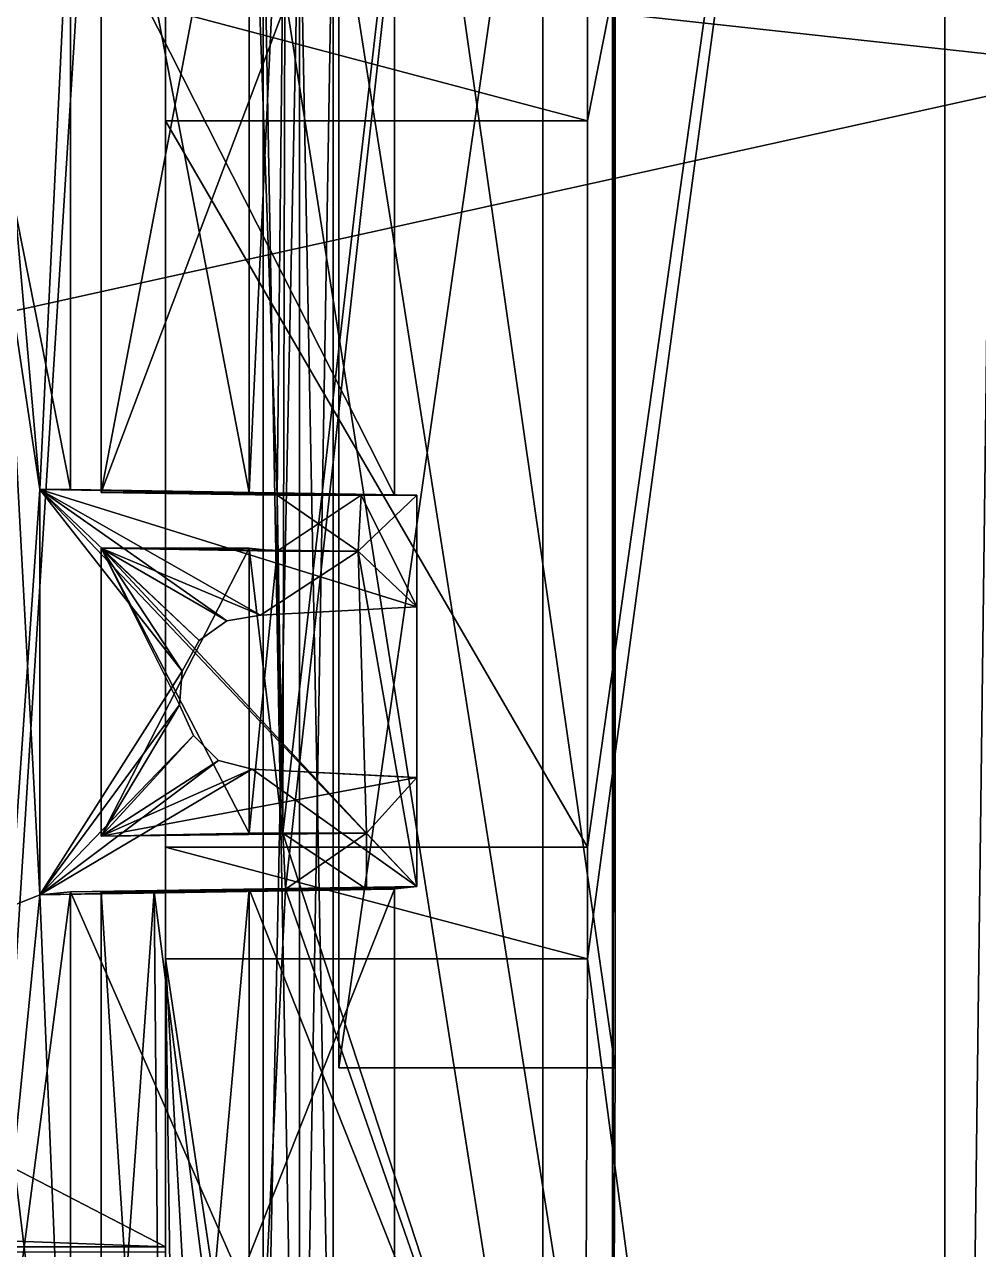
# Model space of a CAD drawing. Header units: metres. Extents: x -0.073 to 0.073, y -0.252 to 0.252.
# Drawn here: x 0.00091 to 0.02225, y 0.06912 to 0.09653 of the extents above; entities that cross this region are included whole.
import ezdxf

# ---------------------------------------------------------------- set-up
doc = ezdxf.new("R2010")
doc.units = ezdxf.units.M
for name, color, linetype in [('Object_0177', 9, 'CONTINUOUS'), ('Object_0196', 9, 'CONTINUOUS'), ('Object_0204', 9, 'CONTINUOUS'), ('Object_0205', 9, 'CONTINUOUS'), ('Object_0206', 9, 'CONTINUOUS'), ('Object_0225', 9, 'CONTINUOUS'), ('Object_0226', 9, 'CONTINUOUS'), ('Object_0227', 9, 'CONTINUOUS'), ('Object_0244', 9, 'CONTINUOUS'), ('Object_0245', 9, 'CONTINUOUS'), ('Object_0246', 9, 'CONTINUOUS'), ('Object_0257', 9, 'CONTINUOUS'), ('Object_0269', 9, 'CONTINUOUS'), ('Object_0296', 9, 'CONTINUOUS'), ('Object_0297', 9, 'CONTINUOUS'), ('Object_0298', 9, 'CONTINUOUS'), ('Object_0307', 9, 'CONTINUOUS'), ('Object_0320', 9, 'CONTINUOUS'), ('Object_0321', 9, 'CONTINUOUS'), ('Object_0322', 9, 'CONTINUOUS'), ('Object_0325', 9, 'CONTINUOUS'), ('Object_0328', 9, 'CONTINUOUS'), ('Object_0329', 9, 'CONTINUOUS'), ('Object_0330', 9, 'CONTINUOUS'), ('Object_0365', 9, 'CONTINUOUS'), ('Object_0366', 9, 'CONTINUOUS'), ('Object_0367', 9, 'CONTINUOUS'), ('Object_0369', 9, 'CONTINUOUS'), ('Object_0371', 9, 'CONTINUOUS'), ('Object_0390', 9, 'CONTINUOUS'), ('Object_0395', 9, 'CONTINUOUS'), ('Object_0413', 9, 'CONTINUOUS'), ('Object_0429', 9, 'CONTINUOUS'), ('Object_0431', 9, 'CONTINUOUS'), ('Object_0443', 9, 'CONTINUOUS'), ('Object_0444', 9, 'CONTINUOUS'), ('Object_0445', 9, 'CONTINUOUS'), ('Object_0458', 9, 'CONTINUOUS'), ('Object_0459', 9, 'CONTINUOUS'), ('Object_0490', 9, 'CONTINUOUS'), ('Object_0492', 9, 'CONTINUOUS'), ('Object_0493', 9, 'CONTINUOUS'), ('Object_0513', 9, 'CONTINUOUS'), ('Object_0535', 9, 'CONTINUOUS'), ('Object_0542', 9, 'CONTINUOUS'), ('Object_0544', 9, 'CONTINUOUS'), ('Object_0551', 9, 'CONTINUOUS'), ('Object_0553', 9, 'CONTINUOUS'), ('Object_0632', 9, 'CONTINUOUS'), ('Object_0650', 9, 'CONTINUOUS'), ('Object_0651', 9, 'CONTINUOUS'), ('Object_0652', 9, 'CONTINUOUS'), ('Object_0653', 9, 'CONTINUOUS'), ('Object_0677', 9, 'CONTINUOUS'), ('Object_0685', 9, 'CONTINUOUS'), ('Object_0722', 9, 'CONTINUOUS'), ('Object_0757', 9, 'CONTINUOUS'), ('Object_0843', 9, 'CONTINUOUS'), ('Object_0844', 9, 'CONTINUOUS'), ('Object_0848', 9, 'CONTINUOUS'), ('Object_0849', 9, 'CONTINUOUS'), ('Object_0901', 9, 'CONTINUOUS'), ('Object_0911', 9, 'CONTINUOUS'), ('Object_0931', 9, 'CONTINUOUS'), ('Object_0977', 9, 'CONTINUOUS'), ('Object_1027', 9, 'CONTINUOUS'), ('Object_1036', 9, 'CONTINUOUS'), ('Object_1057', 9, 'CONTINUOUS')]:
    doc.layers.add(name, color=color, linetype=linetype)

msp = doc.modelspace()

# ---------------------------------------------------------------- linework, layer by layer
at = {"layer": 'Object_0177'}
for points in [[(-0.050375, 0.133875, 0.181312), (0.025312, 0.095563, 0.181312), (-0.031625, 0.134563, 0.181312)], [(0.023812, 0.1325, 0.181312), (-0.031625, 0.134563, 0.181312), (0.025312, 0.095563, 0.181312)], [(-0.050375, 0.133875, 0.181312), (-0.067063, 0.105625, 0.181312), (0.025312, 0.095563, 0.181312)], [(-0.067563, 0.075063, 0.181312), (0.025312, 0.095563, 0.181312), (-0.067063, 0.105625, 0.181312)], [(0.025312, 0.095563, 0.181312), (-0.067563, 0.075063, 0.181312), (0.025312, 0.0545, 0.181312)], [(-0.067063, 0.044437, 0.181312), (0.025312, 0.0545, 0.181312), (-0.067563, 0.075063, 0.181312)]]:
    msp.add_3dface(points, dxfattribs=at)
at = {"layer": 'Object_0196'}
for points in [[(0.001937, 0.100313, 0.069125), (0.001937, 0.086125, 0.069125), (-0.000875, 0.100313, 0.065875)], [(0.00125, 0.086125, 0.06825), (-0.000875, 0.100313, 0.065875), (0.001937, 0.086125, 0.069125)], [(-0.000875, 0.100313, 0.065875), (0.00125, 0.086125, 0.06825), (-0.000875, 0.055625, 0.065875)], [(0, 0.100313, 0.10825), (0.00125, 0.086125, 0.10675), (0.001937, 0.100313, 0.105875)], [(0.00125, 0.086125, 0.10675), (0, 0.100313, 0.10825), (0.00125, 0.077063, 0.10675)], [(0, 0.076563, 0.10825), (0.00125, 0.077063, 0.10675), (0, 0.100313, 0.10825)], [(0.001937, 0.086125, 0.105875), (0.001937, 0.100313, 0.105875), (0.00125, 0.086125, 0.10675)], [(0.00625, 0.060625, 0.097875), (0.007062, 0.055625, 0.095375), (0.00625, 0.100313, 0.097875)], [(0.007062, 0.100313, 0.095375), (0.00625, 0.100313, 0.097875), (0.007062, 0.055625, 0.095375)], [(0.00625, 0.100313, 0.077125), (0.007062, 0.100313, 0.079625), (0.00625, 0.060625, 0.077125)], [(0.007062, 0.055625, 0.079625), (0.00625, 0.060625, 0.077125), (0.007062, 0.100313, 0.079625)], [(0.007812, 0.100313, 0.091375), (0.007062, 0.100313, 0.095375), (0.007812, 0.060625, 0.091375)], [(0.007062, 0.055625, 0.095375), (0.007812, 0.060625, 0.091375), (0.007062, 0.100313, 0.095375)], [(0.007812, 0.060625, 0.083562), (0.007062, 0.055625, 0.079625), (0.007812, 0.100313, 0.083562)], [(0.007062, 0.100313, 0.079625), (0.007812, 0.100313, 0.083562), (0.007062, 0.055625, 0.079625)], [(0.00125, 0.077063, 0.06825), (-0.000875, 0.055625, 0.065875), (0.00125, 0.086125, 0.06825)], [(0.001937, 0.060625, 0.069125), (-0.000875, 0.055625, 0.065875), (0.001937, 0.077125, 0.069125)], [(0.00125, 0.077063, 0.06825), (0.001937, 0.077125, 0.069125), (-0.000875, 0.055625, 0.065875)], [(0.00125, 0.077063, 0.10675), (0, 0.076563, 0.10825), (0.001937, 0.060625, 0.105875)], [(0.001937, 0.060625, 0.105875), (0.001937, 0.077125, 0.105875), (0.00125, 0.077063, 0.10675)], [(0.002625, 0.060625, 0.104937), (0.004, 0.055625, 0.10275), (0.002625, 0.077125, 0.104937)], [(0.003812, 0.077125, 0.102687), (0.002625, 0.077125, 0.104937), (0.004, 0.055625, 0.10275)], [(0.002625, 0.077125, 0.070063), (0.003812, 0.077125, 0.072313), (0.002625, 0.060625, 0.070063)], [(0.004, 0.055625, 0.072188), (0.002625, 0.060625, 0.070063), (0.003812, 0.077125, 0.072313)], [(0.005937, 0.077188, 0.098813), (0.003812, 0.077125, 0.102687), (0.005937, 0.060625, 0.098813)], [(0.003812, 0.077125, 0.072313), (0.005937, 0.077188, 0.076187), (0.004, 0.055625, 0.072188)], [(0.004, 0.055625, 0.10275), (0.005937, 0.060625, 0.098813), (0.003812, 0.077125, 0.102687)], [(0.005937, 0.060625, 0.076187), (0.004, 0.055625, 0.072188), (0.005937, 0.077188, 0.076187)], [(-0.000875, 0.055625, 0.109125), (0.001937, 0.060625, 0.105875), (0, 0.076563, 0.10825)]]:
    msp.add_3dface(points, dxfattribs=at)
at = {"layer": 'Object_0204'}
for points in [[(0.007937, 0.073188, 0.08425), (0.007937, 0.073188, 0.090812), (0.014125, 0.073188, 0.084188)], [(0.014125, 0.073188, 0.090812), (0.014125, 0.073188, 0.084188), (0.007937, 0.073188, 0.090812)]]:
    msp.add_3dface(points, dxfattribs=at)
at = {"layer": 'Object_0205'}
for points in [[(0.007937, 0.11625, 0.08425), (0.007937, 0.073188, 0.08425), (0.014125, 0.11625, 0.084188)], [(0.014125, 0.073188, 0.084188), (0.014125, 0.11625, 0.084188), (0.007937, 0.073188, 0.08425)]]:
    msp.add_3dface(points, dxfattribs=at)
at = {"layer": 'Object_0206'}
for points in [[(0.007937, 0.073188, 0.090812), (0.007937, 0.11625, 0.090812), (0.014125, 0.073188, 0.09075)], [(0.014125, 0.11625, 0.09075), (0.014125, 0.073188, 0.09075), (0.007937, 0.11625, 0.090812)]]:
    msp.add_3dface(points, dxfattribs=at)
at = {"layer": 'Object_0225'}
for points in [[(0.001937, 0.086125, 0.105875), (0.00125, 0.086125, 0.10675), (0.009187, 0.086, 0.105875)], [(0.009687, 0.086, 0.10675), (0.009187, 0.086, 0.105875), (0.00125, 0.086125, 0.10675)], [(0.009187, 0.086, 0.104937), (0.009687, 0.086, 0.104875), (0.002625, 0.086063, 0.104937)], [(0.002625, 0.086063, 0.104937), (0.006562, 0.086, 0.102), (0.005937, 0.086063, 0.098813)], [(0.006562, 0.086, 0.102), (0.002625, 0.086063, 0.104937), (0.008437, 0.086, 0.104875)], [(0.009687, 0.086, 0.104875), (0.008437, 0.086, 0.104875), (0.002625, 0.086063, 0.104937)], [(0.006562, 0.086, 0.098813), (0.005937, 0.086063, 0.098813), (0.006562, 0.086, 0.102)], [(0.009187, 0.086, 0.105875), (0.009687, 0.086, 0.10675), (0.009187, 0.086, 0.104937)], [(0.009687, 0.086, 0.104875), (0.009187, 0.086, 0.104937), (0.009687, 0.086, 0.10675)]]:
    msp.add_3dface(points, dxfattribs=at)
at = {"layer": 'Object_0226'}
for points in [[(0.00125, 0.077063, 0.10675), (0.009687, 0.07725, 0.10675), (0.00125, 0.086125, 0.10675)], [(0.009687, 0.086, 0.10675), (0.00125, 0.086125, 0.10675), (0.009687, 0.07725, 0.10675)]]:
    msp.add_3dface(points, dxfattribs=at)
at = {"layer": 'Object_0227'}
for points in [[(0.009187, 0.103438, 0.105875), (0.001937, 0.100313, 0.105875), (0.009187, 0.086, 0.105875)], [(0.001937, 0.086125, 0.105875), (0.009187, 0.086, 0.105875), (0.001937, 0.100313, 0.105875)]]:
    msp.add_3dface(points, dxfattribs=at)
at = {"layer": 'Object_0244'}
for points in [[(0.0135, 0.078125, 0.14), (0.0135, 0.075625, 0.14), (0.004062, 0.078125, 0.14)], [(0.004062, 0.075625, 0.14), (0.004062, 0.078125, 0.14), (0.0135, 0.075625, 0.14)]]:
    msp.add_3dface(points, dxfattribs=at)
at = {"layer": 'Object_0245'}
for points in [[(0.004062, 0.078125, 0.141687), (0.0135, 0.078125, 0.14), (0.004062, 0.078125, 0.14175)], [(0.004062, 0.078125, 0.14), (0.004062, 0.078125, 0.14175), (0.0135, 0.078125, 0.14)]]:
    msp.add_3dface(points, dxfattribs=at)
at = {"layer": 'Object_0246'}
for points in [[(0.0135, 0.075625, 0.14), (0.004062, 0.075625, 0.141687), (0.004062, 0.075625, 0.14)], [(0.004062, 0.075625, 0.14175), (0.004062, 0.075625, 0.14), (0.004062, 0.075625, 0.141687)]]:
    msp.add_3dface(points, dxfattribs=at)
at = {"layer": 'Object_0257'}
for points in [[(0.0125, 0.060625, 0.098813), (0.0125, 0.060625, 0.097875), (0.0125, 0.12875, 0.098813)], [(0.0125, 0.12875, 0.097875), (0.0125, 0.12875, 0.098813), (0.0125, 0.060625, 0.097875)]]:
    msp.add_3dface(points, dxfattribs=at)
at = {"layer": 'Object_0269'}
for points in [[(0.009187, 0.103438, 0.104937), (0.009187, 0.103438, 0.105875), (0.009187, 0.086, 0.104937)], [(0.009187, 0.086, 0.105875), (0.009187, 0.086, 0.104937), (0.009187, 0.103438, 0.105875)]]:
    msp.add_3dface(points, dxfattribs=at)
at = {"layer": 'Object_0296'}
for points in [[(0.009687, 0.086, 0.10675), (0.009687, 0.07725, 0.10675), (0.009687, 0.086, 0.104875)], [(0.009687, 0.07725, 0.104875), (0.009687, 0.086, 0.104875), (0.009687, 0.07725, 0.10675)]]:
    msp.add_3dface(points, dxfattribs=at)
at = {"layer": 'Object_0297'}
for points in [[(0.008375, 0.08475, 0.104875), (0.008437, 0.086, 0.104875), (0.009687, 0.086, 0.104875)], [(0.009687, 0.086, 0.104875), (0.009687, 0.07725, 0.104875), (0.008375, 0.08475, 0.104875)], [(0.002625, 0.078375, 0.104875), (0.002625, 0.084813, 0.104875), (0.008562, 0.078438, 0.104875)], [(0.008375, 0.08475, 0.104875), (0.008562, 0.078438, 0.104875), (0.002625, 0.084813, 0.104875)], [(0.008562, 0.078438, 0.104875), (0.008375, 0.08475, 0.104875), (0.009687, 0.07725, 0.104875)], [(0.009687, 0.07725, 0.104875), (0.008562, 0.077188, 0.104875), (0.008562, 0.078438, 0.104875)]]:
    msp.add_3dface(points, dxfattribs=at)
at = {"layer": 'Object_0298'}
for points in [[(0.009187, 0.060625, 0.105875), (0.009187, 0.060625, 0.104937), (0.009187, 0.077188, 0.105875)], [(0.009187, 0.077188, 0.104937), (0.009187, 0.077188, 0.105875), (0.009187, 0.060625, 0.104937)]]:
    msp.add_3dface(points, dxfattribs=at)
at = {"layer": 'Object_0307'}
for points in [[(0.00675, 0.077188, 0.076187), (0.00675, 0.077188, 0.073), (0.006687, 0.078438, 0.076187)], [(0.006687, 0.078438, 0.073), (0.006687, 0.078438, 0.076187), (0.00675, 0.077188, 0.073)]]:
    msp.add_3dface(points, dxfattribs=at)
at = {"layer": 'Object_0320'}
for points in [[(0.006, 0.079875, 0.070125), (0.009625, 0.079687, 0.070125), (0.006, 0.079875, 0.06825)], [(0.009625, 0.079687, 0.06825), (0.006, 0.079875, 0.06825), (0.009625, 0.079687, 0.070125)]]:
    msp.add_3dface(points, dxfattribs=at)
at = {"layer": 'Object_0321'}
for points in [[(0.009687, 0.0835, 0.06825), (0.009687, 0.086, 0.06825), (0.009687, 0.0835, 0.070125)], [(0.009687, 0.086, 0.070125), (0.009687, 0.0835, 0.070125), (0.009687, 0.086, 0.06825)]]:
    msp.add_3dface(points, dxfattribs=at)
at = {"layer": 'Object_0322'}
for points in [[(0.009687, 0.079687, 0.070125), (0.009687, 0.07725, 0.070125), (0.009687, 0.079687, 0.06825)], [(0.009687, 0.07725, 0.06825), (0.009687, 0.079687, 0.06825), (0.009687, 0.07725, 0.070125)]]:
    msp.add_3dface(points, dxfattribs=at)
at = {"layer": 'Object_0325'}
for points in [[(0.004062, 0.069187, 0.136437), (0.004062, 0.069187, 0.138312), (-0.049, 0.069187, 0.136437)], [(-0.049, 0.069187, 0.138312), (-0.049, 0.069187, 0.136437), (0.004062, 0.069187, 0.138312)]]:
    msp.add_3dface(points, dxfattribs=at)
at = {"layer": 'Object_0328'}
for points in [[(0.002625, 0.084813, 0.070125), (0.006562, 0.08475, 0.073), (0.005937, 0.084813, 0.076187)], [(0.006562, 0.08475, 0.073), (0.002625, 0.084813, 0.070125), (0.008375, 0.08475, 0.070125)], [(0.006562, 0.08475, 0.076187), (0.005937, 0.084813, 0.076187), (0.006562, 0.08475, 0.073)]]:
    msp.add_3dface(points, dxfattribs=at)
at = {"layer": 'Object_0329'}
for points in [[(0.005937, 0.078438, 0.076187), (0.006687, 0.078438, 0.076187), (0.002625, 0.078375, 0.070125)], [(0.006687, 0.078438, 0.073), (0.002625, 0.078375, 0.070125), (0.006687, 0.078438, 0.076187)], [(0.002625, 0.078375, 0.070125), (0.006687, 0.078438, 0.073), (0.008562, 0.078438, 0.070125)]]:
    msp.add_3dface(points, dxfattribs=at)
at = {"layer": 'Object_0330'}
for points in [[(0.006562, 0.08475, 0.073), (0.006562, 0.086, 0.073), (0.006562, 0.08475, 0.076187)], [(0.006562, 0.086, 0.076187), (0.006562, 0.08475, 0.076187), (0.006562, 0.086, 0.073)]]:
    msp.add_3dface(points, dxfattribs=at)
at = {"layer": 'Object_0365'}
for points in [[(0.008375, 0.08475, 0.070125), (0.009687, 0.0835, 0.070125), (0.008437, 0.086, 0.070125)], [(0.009687, 0.086, 0.070125), (0.008437, 0.086, 0.070125), (0.009687, 0.0835, 0.070125)], [(0.002625, 0.084813, 0.070125), (0.006187, 0.083313, 0.070125), (0.008375, 0.08475, 0.070125)], [(0.006187, 0.083313, 0.070125), (0.002625, 0.084813, 0.070125), (0.005437, 0.083188, 0.070125)], [(0.004812, 0.08275, 0.070125), (0.005437, 0.083188, 0.070125), (0.002625, 0.084813, 0.070125)], [(0.002625, 0.078375, 0.070125), (0.004375, 0.081312, 0.070125), (0.002625, 0.084813, 0.070125)], [(0.004437, 0.082063, 0.070125), (0.002625, 0.084813, 0.070125), (0.004375, 0.081312, 0.070125)], [(0.002625, 0.084813, 0.070125), (0.004437, 0.082063, 0.070125), (0.004812, 0.08275, 0.070125)], [(0.009687, 0.0835, 0.070125), (0.008375, 0.08475, 0.070125), (0.006187, 0.083313, 0.070125)], [(0.004375, 0.081312, 0.070125), (0.002625, 0.078375, 0.070125), (0.004687, 0.080625, 0.070125)], [(0.00525, 0.080063, 0.070125), (0.004687, 0.080625, 0.070125), (0.002625, 0.078375, 0.070125)], [(0.002625, 0.078375, 0.070125), (0.006, 0.079875, 0.070125), (0.00525, 0.080063, 0.070125)], [(0.006, 0.079875, 0.070125), (0.002625, 0.078375, 0.070125), (0.009687, 0.079687, 0.070125)], [(0.008562, 0.078438, 0.070125), (0.009687, 0.079687, 0.070125), (0.002625, 0.078375, 0.070125)], [(0.009687, 0.079687, 0.070125), (0.008562, 0.078438, 0.070125), (0.009687, 0.07725, 0.070125)], [(0.008562, 0.077188, 0.070125), (0.009687, 0.07725, 0.070125), (0.008562, 0.078438, 0.070125)]]:
    msp.add_3dface(points, dxfattribs=at)
at = {"layer": 'Object_0366'}
for points in [[(0.006562, 0.08475, 0.073), (0.008375, 0.08475, 0.070125), (0.006562, 0.086, 0.073)], [(0.008437, 0.086, 0.070125), (0.006562, 0.086, 0.073), (0.008375, 0.08475, 0.070125)]]:
    msp.add_3dface(points, dxfattribs=at)
at = {"layer": 'Object_0367'}
for points in [[(0.00125, 0.077063, 0.10675), (0.001937, 0.077125, 0.105875), (0.009687, 0.07725, 0.10675)], [(0.009125, 0.077188, 0.105875), (0.009687, 0.07725, 0.10675), (0.001937, 0.077125, 0.105875)], [(0.002625, 0.077125, 0.104937), (0.008562, 0.077188, 0.104875), (0.009125, 0.077188, 0.104937)], [(0.008562, 0.077188, 0.104875), (0.002625, 0.077125, 0.104937), (0.00675, 0.077188, 0.102)], [(0.003812, 0.077125, 0.102687), (0.00675, 0.077188, 0.102), (0.002625, 0.077125, 0.104937)], [(0.00675, 0.077188, 0.102), (0.003812, 0.077125, 0.102687), (0.00675, 0.077188, 0.098813)], [(0.005937, 0.077188, 0.098813), (0.00675, 0.077188, 0.098813), (0.003812, 0.077125, 0.102687)], [(0.009687, 0.07725, 0.104875), (0.009125, 0.077188, 0.104937), (0.008562, 0.077188, 0.104875)], [(0.009687, 0.07725, 0.10675), (0.009125, 0.077188, 0.105875), (0.009687, 0.07725, 0.104875)], [(0.009125, 0.077188, 0.104937), (0.009687, 0.07725, 0.104875), (0.009125, 0.077188, 0.105875)]]:
    msp.add_3dface(points, dxfattribs=at)
at = {"layer": 'Object_0369'}
for points in [[(0.009187, 0.060625, 0.104937), (0.002625, 0.060625, 0.104937), (0.009187, 0.077188, 0.104937)], [(0.002625, 0.077125, 0.104937), (0.009187, 0.077188, 0.104937), (0.002625, 0.060625, 0.104937)]]:
    msp.add_3dface(points, dxfattribs=at)
at = {"layer": 'Object_0371'}
for points in [[(0.0125, 0.12875, 0.077125), (0.00625, 0.100313, 0.077125), (0.0125, 0.060625, 0.077125)], [(0.00625, 0.060625, 0.077125), (0.0125, 0.060625, 0.077125), (0.00625, 0.100313, 0.077125)]]:
    msp.add_3dface(points, dxfattribs=at)
at = {"layer": 'Object_0390'}
for points in [[(0.014062, 0.12875, 0.083562), (0.014125, 0.11625, 0.08425), (0.014062, 0.060625, 0.083562)], [(0.014125, 0.11625, 0.09075), (0.014062, 0.12875, 0.091438), (0.014125, 0.073188, 0.090812)], [(0.014062, 0.060625, 0.091438), (0.014125, 0.073188, 0.090812), (0.014062, 0.12875, 0.091438)], [(0.014125, 0.073188, 0.08425), (0.014062, 0.060625, 0.083562), (0.014125, 0.11625, 0.08425)], [(0.014125, 0.073188, 0.090812), (0.014062, 0.060625, 0.091438), (0.014125, 0.073188, 0.08425)], [(0.014062, 0.060625, 0.083562), (0.014125, 0.073188, 0.08425), (0.014062, 0.060625, 0.091438)]]:
    msp.add_3dface(points, dxfattribs=at)
at = {"layer": 'Object_0395'}
for points in [[(0.014062, 0.060625, 0.083562), (0.007812, 0.100313, 0.083625), (0.014062, 0.12875, 0.083562)], [(0.007812, 0.100313, 0.083625), (0.014062, 0.060625, 0.083562), (0.007812, 0.060625, 0.083625)]]:
    msp.add_3dface(points, dxfattribs=at)
at = {"layer": 'Object_0413'}
for points in [[(0.004062, 0.078125, 0.14), (0.004062, 0.128563, 0.136437), (0.004062, 0.122188, 0.138312)], [(0.004062, 0.128563, 0.136437), (0.004062, 0.078125, 0.14), (0.004062, 0.069187, 0.136437)], [(0.004062, 0.122188, 0.138312), (0.004062, 0.094375, 0.14), (0.004062, 0.078125, 0.14)], [(0.004062, 0.094375, 0.14), (0.004062, 0.122188, 0.138312), (0.004062, 0.096875, 0.14)], [(0.004062, 0.094375, 0.14), (0.004062, 0.094375, 0.14175), (0.004062, 0.078125, 0.14175)], [(0.004062, 0.078125, 0.14175), (0.004062, 0.078125, 0.14), (0.004062, 0.094375, 0.14)], [(0.004062, 0.075625, 0.14), (0.004062, 0.069187, 0.136437), (0.004062, 0.078125, 0.14)], [(0.004062, 0.069187, 0.136437), (0.004062, 0.075625, 0.14), (0.004062, 0.069187, 0.138312)], [(0.004062, 0.075625, 0.14175), (0.004062, 0.069187, 0.138312), (0.004062, 0.075625, 0.14)], [(0.004062, 0.069187, 0.138312), (0.004062, 0.075625, 0.14175), (0.004062, 0.069063, 0.138312)], [(0.004062, 0.069063, 0.14175), (0.004062, 0.069063, 0.138312), (0.004062, 0.075625, 0.14175)]]:
    msp.add_3dface(points, dxfattribs=at)
at = {"layer": 'Object_0429'}
for points in [[(0.002625, 0.103375, 0.070063), (0.005937, 0.103438, 0.076187), (0.002625, 0.086063, 0.070063)], [(0.005937, 0.086063, 0.076187), (0.002625, 0.086063, 0.070063), (0.005937, 0.103438, 0.076187)]]:
    msp.add_3dface(points, dxfattribs=at)
at = {"layer": 'Object_0431'}
for points in [[(0.009187, 0.086, 0.070063), (0.009187, 0.103438, 0.070063), (0.002625, 0.086063, 0.070063)], [(0.002625, 0.103375, 0.070063), (0.002625, 0.086063, 0.070063), (0.009187, 0.103438, 0.070063)]]:
    msp.add_3dface(points, dxfattribs=at)
at = {"layer": 'Object_0443'}
for points in [[(0.009687, 0.07725, 0.06825), (0.009125, 0.077188, 0.069125), (0.00125, 0.077063, 0.06825)], [(0.001937, 0.077125, 0.069125), (0.00125, 0.077063, 0.06825), (0.009125, 0.077188, 0.069125)], [(0.008562, 0.077188, 0.070125), (0.002625, 0.077125, 0.070063), (0.009687, 0.07725, 0.070125)], [(0.009125, 0.077188, 0.070063), (0.009687, 0.07725, 0.070125), (0.002625, 0.077125, 0.070063)], [(0.002625, 0.077125, 0.070063), (0.008562, 0.077188, 0.070125), (0.003812, 0.077125, 0.072313)], [(0.003812, 0.077125, 0.072313), (0.00675, 0.077188, 0.073), (0.005937, 0.077188, 0.076187)], [(0.00675, 0.077188, 0.073), (0.003812, 0.077125, 0.072313), (0.008562, 0.077188, 0.070125)], [(0.00675, 0.077188, 0.076187), (0.005937, 0.077188, 0.076187), (0.00675, 0.077188, 0.073)], [(0.009687, 0.07725, 0.070125), (0.009125, 0.077188, 0.070063), (0.009687, 0.07725, 0.06825)], [(0.009125, 0.077188, 0.069125), (0.009687, 0.07725, 0.06825), (0.009125, 0.077188, 0.070063)]]:
    msp.add_3dface(points, dxfattribs=at)
at = {"layer": 'Object_0444'}
for points in [[(0.009687, 0.086, 0.06825), (0.009687, 0.0835, 0.06825), (0.00125, 0.086125, 0.06825)], [(0.006187, 0.083313, 0.06825), (0.00125, 0.086125, 0.06825), (0.009687, 0.0835, 0.06825)], [(0.00125, 0.086125, 0.06825), (0.006187, 0.083313, 0.06825), (0.005437, 0.083188, 0.06825)], [(0.005437, 0.083188, 0.06825), (0.004812, 0.08275, 0.06825), (0.00125, 0.086125, 0.06825)], [(0.004437, 0.082063, 0.06825), (0.00125, 0.086125, 0.06825), (0.004812, 0.08275, 0.06825)], [(0.00125, 0.086125, 0.06825), (0.004437, 0.082063, 0.06825), (0.00125, 0.077063, 0.06825)], [(0.004375, 0.081312, 0.06825), (0.00125, 0.077063, 0.06825), (0.004437, 0.082063, 0.06825)], [(0.00125, 0.077063, 0.06825), (0.004375, 0.081312, 0.06825), (0.004687, 0.080625, 0.06825)], [(0.004687, 0.080625, 0.06825), (0.00525, 0.080063, 0.06825), (0.00125, 0.077063, 0.06825)], [(0.006, 0.079875, 0.06825), (0.00125, 0.077063, 0.06825), (0.00525, 0.080063, 0.06825)], [(0.00125, 0.077063, 0.06825), (0.006, 0.079875, 0.06825), (0.009687, 0.07725, 0.06825)], [(0.009687, 0.079687, 0.06825), (0.009687, 0.07725, 0.06825), (0.006, 0.079875, 0.06825)]]:
    msp.add_3dface(points, dxfattribs=at)
at = {"layer": 'Object_0445'}
for points in [[(0.009187, 0.077188, 0.069125), (0.009187, 0.060625, 0.069125), (0.001937, 0.077125, 0.069125)], [(0.001937, 0.060625, 0.069125), (0.001937, 0.077125, 0.069125), (0.009187, 0.060625, 0.069125)]]:
    msp.add_3dface(points, dxfattribs=at)
at = {"layer": 'Object_0458'}
for points in [[(0.008562, 0.078438, 0.070125), (0.006687, 0.078438, 0.073), (0.008562, 0.077188, 0.070125)], [(0.00675, 0.077188, 0.073), (0.008562, 0.077188, 0.070125), (0.006687, 0.078438, 0.073)]]:
    msp.add_3dface(points, dxfattribs=at)
at = {"layer": 'Object_0459'}
for points in [[(0.009187, 0.077188, 0.070063), (0.009187, 0.060625, 0.070063), (0.009187, 0.077188, 0.069125)], [(0.009187, 0.060625, 0.069125), (0.009187, 0.077188, 0.069125), (0.009187, 0.060625, 0.070063)]]:
    msp.add_3dface(points, dxfattribs=at)
at = {"layer": 'Object_0490'}
for points in [[(0.000437, 0.128563, 0.136437), (0.004062, 0.128563, 0.136437), (0.000437, 0.071063, 0.136437)], [(0.004062, 0.069187, 0.136437), (0.000437, 0.071063, 0.136437), (0.004062, 0.128563, 0.136437)], [(-0.049, 0.069187, 0.136437), (-0.045438, 0.071063, 0.136437), (0.004062, 0.069187, 0.136437)], [(0.000437, 0.071063, 0.136437), (0.004062, 0.069187, 0.136437), (-0.045438, 0.071063, 0.136437)]]:
    msp.add_3dface(points, dxfattribs=at)
at = {"layer": 'Object_0492'}
for points in [[(0.004812, 0.08275, 0.070125), (0.005437, 0.083188, 0.06825), (0.005437, 0.083188, 0.070125)], [(0.005437, 0.083188, 0.06825), (0.004812, 0.08275, 0.070125), (0.004812, 0.08275, 0.06825)], [(0.006187, 0.083313, 0.06825), (0.006187, 0.083313, 0.070125), (0.005437, 0.083188, 0.070125)], [(0.006187, 0.083313, 0.06825), (0.005437, 0.083188, 0.070125), (0.005437, 0.083188, 0.06825)], [(0.004437, 0.082063, 0.070125), (0.004812, 0.08275, 0.06825), (0.004812, 0.08275, 0.070125)], [(0.004812, 0.08275, 0.06825), (0.004437, 0.082063, 0.070125), (0.004437, 0.082063, 0.06825)], [(0.004375, 0.081312, 0.070125), (0.004437, 0.082063, 0.06825), (0.004437, 0.082063, 0.070125)], [(0.004437, 0.082063, 0.06825), (0.004375, 0.081312, 0.070125), (0.004375, 0.081312, 0.06825)], [(0.004687, 0.080625, 0.070125), (0.004375, 0.081312, 0.06825), (0.004375, 0.081312, 0.070125)], [(0.004375, 0.081312, 0.06825), (0.004687, 0.080625, 0.070125), (0.004687, 0.080625, 0.06825)], [(0.00525, 0.080063, 0.070125), (0.004687, 0.080625, 0.06825), (0.004687, 0.080625, 0.070125)], [(0.004687, 0.080625, 0.06825), (0.00525, 0.080063, 0.070125), (0.00525, 0.080063, 0.06825)], [(0.006, 0.079875, 0.070125), (0.00525, 0.080063, 0.06825), (0.00525, 0.080063, 0.070125)], [(0.00525, 0.080063, 0.06825), (0.006, 0.079875, 0.070125), (0.006, 0.079875, 0.06825)]]:
    msp.add_3dface(points, dxfattribs=at)
at = {"layer": 'Object_0493'}
for points in [[(0.006187, 0.083313, 0.06825), (0.009687, 0.0835, 0.06825), (0.006187, 0.083313, 0.070125)], [(0.009687, 0.0835, 0.070125), (0.006187, 0.083313, 0.070125), (0.009687, 0.0835, 0.06825)]]:
    msp.add_3dface(points, dxfattribs=at)
at = {"layer": 'Object_0513'}
for points in [[(0.0135, 0.078125, 0.14), (0.0215, 0.134875, 0.138125), (0.0135, 0.075625, 0.14)], [(0.0215, 0.015188, 0.138125), (0.0135, 0.075625, 0.14), (0.0215, 0.134875, 0.138125)], [(0.0135, 0.096875, 0.14), (0.0215, 0.134875, 0.138125), (0.0135, 0.094375, 0.14)], [(0.0135, 0.078125, 0.14), (0.0135, 0.094375, 0.14), (0.0215, 0.134875, 0.138125)], [(0.0135, 0.094375, 0.14), (0.0135, 0.078125, 0.14), (0.004062, 0.094375, 0.141687)], [(0.0135, 0.078125, 0.14), (0.004062, 0.078125, 0.141687), (0.004062, 0.094375, 0.141687)], [(0.004062, 0.078125, 0.14175), (0.004062, 0.094375, 0.141687), (0.004062, 0.078125, 0.141687)], [(0.004062, 0.094375, 0.141687), (0.004062, 0.078125, 0.14175), (0.004062, 0.094375, 0.14175)], [(0.004062, 0.069063, 0.14175), (0.004062, 0.075625, 0.14175), (0.004062, 0.075625, 0.141687)], [(0.0075, 0.014, 0.141125), (0.004062, 0.075625, 0.141687), (0.01325, 0.014437, 0.140063)], [(0.0135, 0.075625, 0.14), (0.01325, 0.014437, 0.140063), (0.004062, 0.075625, 0.141687)], [(0.004062, 0.075625, 0.141687), (0.004062, 0.01375, 0.141687), (0.004062, 0.069063, 0.14175)], [(0.004062, 0.01375, 0.141687), (0.004062, 0.075625, 0.141687), (0.004937, 0.013813, 0.141562)], [(0.0075, 0.014, 0.141125), (0.004937, 0.013813, 0.141562), (0.004062, 0.075625, 0.141687)], [(0.0135, 0.075625, 0.14), (0.0215, 0.015188, 0.138125), (0.01325, 0.014437, 0.140063)]]:
    msp.add_3dface(points, dxfattribs=at)
at = {"layer": 'Object_0535'}
for points in [[(0.0125, 0.12875, 0.098813), (0.006687, 0.078438, 0.098813), (0.0125, 0.060625, 0.098813)], [(0.006687, 0.078438, 0.098813), (0.0125, 0.12875, 0.098813), (0.00675, 0.103438, 0.098813)], [(0.006562, 0.086, 0.098813), (0.00675, 0.103438, 0.098813), (0.005937, 0.086063, 0.098813)], [(0.005937, 0.103438, 0.098813), (0.005937, 0.086063, 0.098813), (0.00675, 0.103438, 0.098813)], [(0.00675, 0.103438, 0.098813), (0.006562, 0.086, 0.098813), (0.006687, 0.078438, 0.098813)], [(0.006562, 0.08475, 0.098813), (0.006687, 0.078438, 0.098813), (0.006562, 0.086, 0.098813)], [(0.005937, 0.084813, 0.098813), (0.005937, 0.078438, 0.098813), (0.006562, 0.08475, 0.098813)], [(0.006687, 0.078438, 0.098813), (0.006562, 0.08475, 0.098813), (0.005937, 0.078438, 0.098813)], [(0.00675, 0.077188, 0.098813), (0.0125, 0.060625, 0.098813), (0.006687, 0.078438, 0.098813)], [(0.005937, 0.077188, 0.098813), (0.005937, 0.060625, 0.098813), (0.00675, 0.077188, 0.098813)], [(0.0125, 0.060625, 0.098813), (0.00675, 0.077188, 0.098813), (0.005937, 0.060625, 0.098813)]]:
    msp.add_3dface(points, dxfattribs=at)
at = {"layer": 'Object_0542'}
for points in [[(0.006562, 0.086, 0.102), (0.006562, 0.08475, 0.102), (0.006562, 0.086, 0.098813)], [(0.006562, 0.08475, 0.098813), (0.006562, 0.086, 0.098813), (0.006562, 0.08475, 0.102)]]:
    msp.add_3dface(points, dxfattribs=at)
at = {"layer": 'Object_0544'}
for points in [[(0.005937, 0.084813, 0.098813), (0.006562, 0.08475, 0.098813), (0.002625, 0.084813, 0.104875)], [(0.006562, 0.08475, 0.102), (0.002625, 0.084813, 0.104875), (0.006562, 0.08475, 0.098813)], [(0.002625, 0.084813, 0.104875), (0.006562, 0.08475, 0.102), (0.008375, 0.08475, 0.104875)]]:
    msp.add_3dface(points, dxfattribs=at)
at = {"layer": 'Object_0551'}
for points in [[(0.002625, 0.078375, 0.104875), (0.005937, 0.078438, 0.098813), (0.002625, 0.084813, 0.104875)], [(0.005937, 0.084813, 0.098813), (0.002625, 0.084813, 0.104875), (0.005937, 0.078438, 0.098813)]]:
    msp.add_3dface(points, dxfattribs=at)
at = {"layer": 'Object_0553'}
for points in [[(0.002625, 0.084813, 0.070125), (0.005937, 0.084813, 0.076187), (0.002625, 0.078375, 0.070125)], [(0.005937, 0.078438, 0.076187), (0.002625, 0.078375, 0.070125), (0.005937, 0.084813, 0.076187)]]:
    msp.add_3dface(points, dxfattribs=at)
at = {"layer": 'Object_0632'}
for points in [[(0.009187, 0.077188, 0.105875), (0.001937, 0.077125, 0.105875), (0.009187, 0.060625, 0.105875)], [(0.001937, 0.060625, 0.105875), (0.009187, 0.060625, 0.105875), (0.001937, 0.077125, 0.105875)]]:
    msp.add_3dface(points, dxfattribs=at)
at = {"layer": 'Object_0650'}
for points in [[(0.008375, 0.08475, 0.104875), (0.006562, 0.08475, 0.102), (0.008437, 0.086, 0.104875)], [(0.006562, 0.086, 0.102), (0.008437, 0.086, 0.104875), (0.006562, 0.08475, 0.102)]]:
    msp.add_3dface(points, dxfattribs=at)
at = {"layer": 'Object_0651'}
for points in [[(0.002625, 0.078375, 0.104875), (0.006687, 0.078438, 0.102), (0.005937, 0.078438, 0.098813)], [(0.006687, 0.078438, 0.102), (0.002625, 0.078375, 0.104875), (0.008562, 0.078438, 0.104875)], [(0.006687, 0.078438, 0.098813), (0.005937, 0.078438, 0.098813), (0.006687, 0.078438, 0.102)]]:
    msp.add_3dface(points, dxfattribs=at)
at = {"layer": 'Object_0652'}
for points in [[(0.006687, 0.078438, 0.098813), (0.006687, 0.078438, 0.102), (0.00675, 0.077188, 0.098813)], [(0.00675, 0.077188, 0.102), (0.00675, 0.077188, 0.098813), (0.006687, 0.078438, 0.102)]]:
    msp.add_3dface(points, dxfattribs=at)
at = {"layer": 'Object_0653'}
for points in [[(0.0125, 0.060625, 0.097875), (0.00625, 0.100313, 0.097875), (0.0125, 0.12875, 0.097875)], [(0.00625, 0.100313, 0.097875), (0.0125, 0.060625, 0.097875), (0.00625, 0.060625, 0.097875)]]:
    msp.add_3dface(points, dxfattribs=at)
at = {"layer": 'Object_0677'}
for points in [[(0.002625, 0.077125, 0.070063), (0.002625, 0.060625, 0.070063), (0.009187, 0.077188, 0.070063)], [(0.009187, 0.060625, 0.070063), (0.009187, 0.077188, 0.070063), (0.002625, 0.060625, 0.070063)]]:
    msp.add_3dface(points, dxfattribs=at)
at = {"layer": 'Object_0685'}
for points in [[(0.0215, 0.134875, 0.138125), (0.023, 0.13475, 0.138125), (0.0215, 0.015188, 0.138125)], [(0.024687, 0.095563, 0.138125), (0.0215, 0.015188, 0.138125), (0.023, 0.13475, 0.138125)], [(0.0215, 0.015188, 0.138125), (0.024687, 0.095563, 0.138125), (0.023, 0.015313, 0.138125)]]:
    msp.add_3dface(points, dxfattribs=at)
at = {"layer": 'Object_0722'}
for points in [[(0.00125, 0.086125, 0.06825), (0.001937, 0.086125, 0.069125), (0.009687, 0.086, 0.06825)], [(0.009187, 0.086, 0.069125), (0.009687, 0.086, 0.06825), (0.001937, 0.086125, 0.069125)], [(0.002625, 0.086063, 0.070063), (0.005937, 0.086063, 0.076187), (0.006562, 0.086, 0.076187)], [(0.002625, 0.086063, 0.070063), (0.008437, 0.086, 0.070125), (0.009187, 0.086, 0.070063)], [(0.008437, 0.086, 0.070125), (0.002625, 0.086063, 0.070063), (0.006562, 0.086, 0.073)], [(0.006562, 0.086, 0.076187), (0.006562, 0.086, 0.073), (0.002625, 0.086063, 0.070063)], [(0.009687, 0.086, 0.070125), (0.009187, 0.086, 0.070063), (0.008437, 0.086, 0.070125)], [(0.009687, 0.086, 0.06825), (0.009187, 0.086, 0.069125), (0.009687, 0.086, 0.070125)], [(0.009187, 0.086, 0.070063), (0.009687, 0.086, 0.070125), (0.009187, 0.086, 0.069125)]]:
    msp.add_3dface(points, dxfattribs=at)
at = {"layer": 'Object_0757'}
for points in [[(0.009187, 0.086, 0.069125), (0.009187, 0.103438, 0.069125), (0.009187, 0.086, 0.070063)], [(0.009187, 0.103438, 0.070063), (0.009187, 0.086, 0.070063), (0.009187, 0.103438, 0.069125)]]:
    msp.add_3dface(points, dxfattribs=at)
at = {"layer": 'Object_0843'}
for points in [[(0.0135, 0.094375, 0.14), (0.004062, 0.094375, 0.141687), (0.004062, 0.094375, 0.14)], [(0.004062, 0.094375, 0.14175), (0.004062, 0.094375, 0.14), (0.004062, 0.094375, 0.141687)]]:
    msp.add_3dface(points, dxfattribs=at)
at = {"layer": 'Object_0844'}
for points in [[(0.0135, 0.096875, 0.14), (0.0135, 0.094375, 0.14), (0.004062, 0.096875, 0.14)], [(0.004062, 0.094375, 0.14), (0.004062, 0.096875, 0.14), (0.0135, 0.094375, 0.14)]]:
    msp.add_3dface(points, dxfattribs=at)
at = {"layer": 'Object_0848'}
for points in [[(0.002625, 0.103375, 0.104937), (0.009187, 0.103438, 0.104937), (0.002625, 0.086063, 0.104937)], [(0.009187, 0.086, 0.104937), (0.002625, 0.086063, 0.104937), (0.009187, 0.103438, 0.104937)]]:
    msp.add_3dface(points, dxfattribs=at)
at = {"layer": 'Object_0849'}
for points in [[(0.005937, 0.103438, 0.098813), (0.002625, 0.103375, 0.104937), (0.005937, 0.086063, 0.098813)], [(0.002625, 0.086063, 0.104937), (0.005937, 0.086063, 0.098813), (0.002625, 0.103375, 0.104937)]]:
    msp.add_3dface(points, dxfattribs=at)
at = {"layer": 'Object_0901'}
for points in [[(0.007937, 0.073188, 0.09075), (0.007937, 0.073188, 0.08425), (0.007937, 0.11625, 0.09075)], [(0.007937, 0.11625, 0.08425), (0.007937, 0.11625, 0.09075), (0.007937, 0.073188, 0.08425)]]:
    msp.add_3dface(points, dxfattribs=at)
at = {"layer": 'Object_0911'}
for points in [[(0.004062, 0.069063, 0.138312), (-0.049, 0.069063, 0.138312), (0.004062, 0.069187, 0.138312)], [(-0.049, 0.069187, 0.138312), (0.004062, 0.069187, 0.138312), (-0.049, 0.069063, 0.138312)]]:
    msp.add_3dface(points, dxfattribs=at)
at = {"layer": 'Object_0931'}
for points in [[(0.0125, 0.060625, 0.077125), (0.0125, 0.060625, 0.076187), (0.0125, 0.12875, 0.077125)], [(0.0125, 0.12875, 0.076187), (0.0125, 0.12875, 0.077125), (0.0125, 0.060625, 0.076187)]]:
    msp.add_3dface(points, dxfattribs=at)
at = {"layer": 'Object_0977'}
for points in [[(0.006687, 0.078438, 0.102), (0.008562, 0.078438, 0.104875), (0.00675, 0.077188, 0.102)], [(0.008562, 0.077188, 0.104875), (0.00675, 0.077188, 0.102), (0.008562, 0.078438, 0.104875)]]:
    msp.add_3dface(points, dxfattribs=at)
at = {"layer": 'Object_1027'}
for points in [[(0.0125, 0.12875, 0.076187), (0.006687, 0.078438, 0.076187), (0.00675, 0.103438, 0.076187)], [(0.006687, 0.078438, 0.076187), (0.0125, 0.12875, 0.076187), (0.00675, 0.077188, 0.076187)], [(0.0125, 0.060625, 0.076187), (0.00675, 0.077188, 0.076187), (0.0125, 0.12875, 0.076187)], [(0.005937, 0.086063, 0.076187), (0.005937, 0.103438, 0.076187), (0.006562, 0.086, 0.076187)], [(0.00675, 0.103438, 0.076187), (0.006562, 0.086, 0.076187), (0.005937, 0.103438, 0.076187)], [(0.006562, 0.086, 0.076187), (0.00675, 0.103438, 0.076187), (0.006687, 0.078438, 0.076187)], [(0.006687, 0.078438, 0.076187), (0.006562, 0.08475, 0.076187), (0.006562, 0.086, 0.076187)], [(0.005937, 0.078438, 0.076187), (0.005937, 0.084813, 0.076187), (0.006687, 0.078438, 0.076187)], [(0.006562, 0.08475, 0.076187), (0.006687, 0.078438, 0.076187), (0.005937, 0.084813, 0.076187)], [(0.00675, 0.077188, 0.076187), (0.0125, 0.060625, 0.076187), (0.005937, 0.077188, 0.076187)], [(0.005937, 0.060625, 0.076187), (0.005937, 0.077188, 0.076187), (0.0125, 0.060625, 0.076187)]]:
    msp.add_3dface(points, dxfattribs=at)
at = {"layer": 'Object_1036'}
for points in [[(0.009187, 0.086, 0.069125), (0.001937, 0.100313, 0.069125), (0.009187, 0.103438, 0.069125)], [(0.001937, 0.100313, 0.069125), (0.009187, 0.086, 0.069125), (0.001937, 0.086125, 0.069125)]]:
    msp.add_3dface(points, dxfattribs=at)
at = {"layer": 'Object_1057'}
for points in [[(0.014062, 0.12875, 0.091375), (0.007812, 0.100313, 0.091438), (0.014062, 0.060625, 0.091375)], [(0.007812, 0.060625, 0.091438), (0.014062, 0.060625, 0.091375), (0.007812, 0.100313, 0.091438)]]:
    msp.add_3dface(points, dxfattribs=at)

doc.saveas('drawing.dxf')
